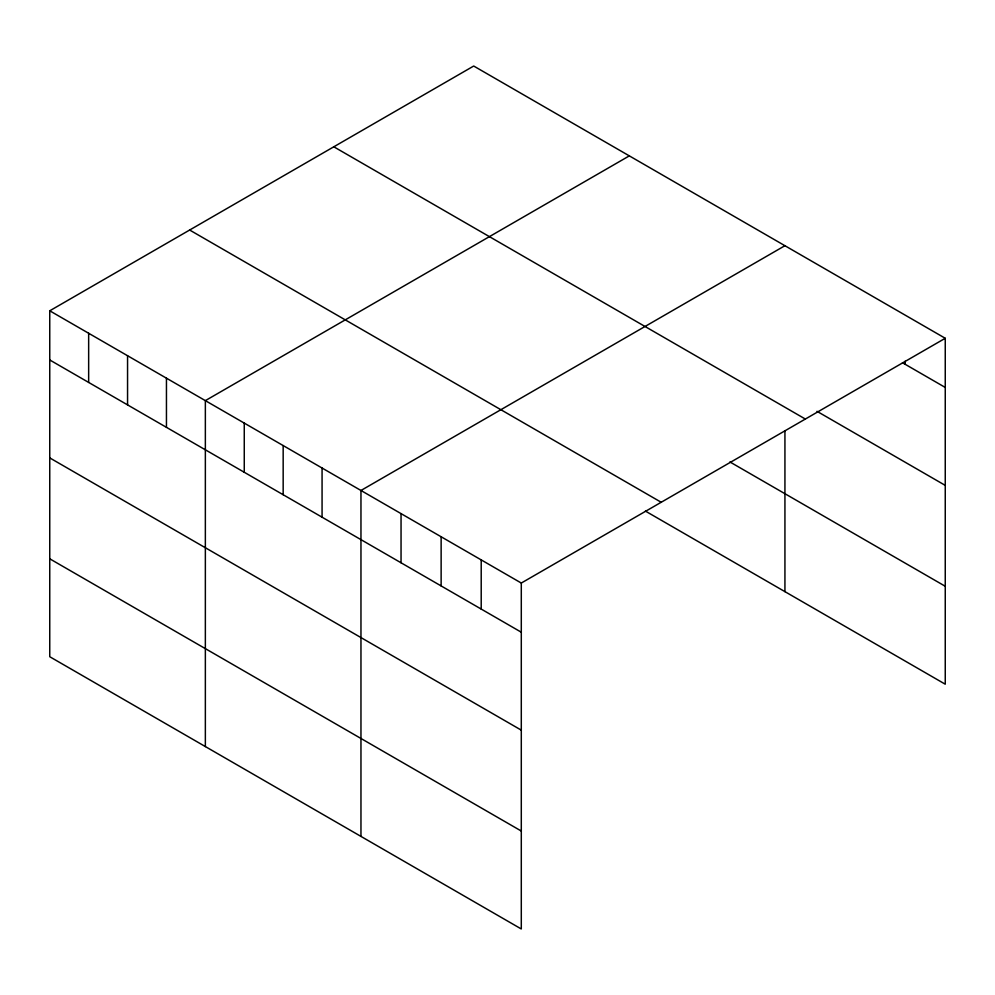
<?xml version="1.0" encoding="UTF-8"?>
<svg xmlns="http://www.w3.org/2000/svg" width="995" height="995" viewBox="0 0 995 995"><rect width="100%" height="100%" fill="white"/><g stroke="black" fill="none" stroke-linecap="round" stroke-linejoin="round"><path stroke-width="1.49" d="M49.75 310.801L521.293 583.045L521.293 928.969L49.75 656.725L49.75 310.801L473.707 66.031L945.25 338.275L945.25 684.199L645.419 511.094M629.325 155.867L205.356 400.637L205.356 746.573M784.931 245.703L360.961 490.485L360.961 836.409M521.293 583.045L945.25 338.275M902.502 362.752L945.25 387.441M816.994 411.321L945.25 485.373M333.81 146.8L805.341 419.044M729.932 461.954L945.25 586.266M189.659 230.032L661.19 502.264M49.75 359.966L521.293 632.211M49.75 457.899L521.293 730.143M49.75 558.804L521.293 831.036M905.164 361.222L905.164 364.294M784.931 431.022L784.931 591.639M481.207 559.899L481.207 609.064M441.133 536.765L441.133 585.931M401.047 513.619L401.047 562.784M322.069 468.023L322.069 517.189M283.165 445.561L283.165 494.726M244.26 423.099L244.26 472.264M166.451 378.187L166.451 427.353M127.559 355.725L127.559 404.89M88.654 333.263L88.654 382.428"/></g></svg>
